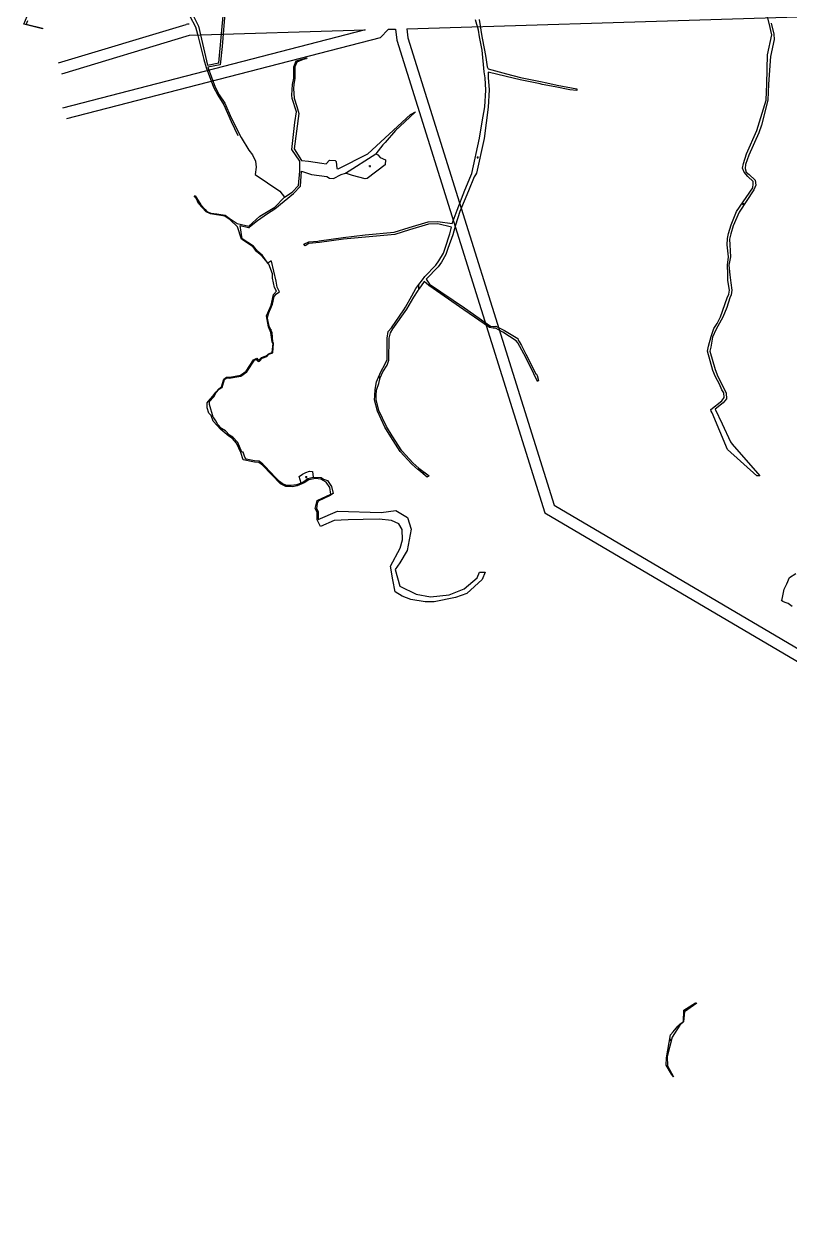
# Model space of a CAD drawing. Extents: x 548357 to 553331, y 1835329 to 1842351.
# Drawn here: x 549975 to 550993, y 1836132 to 1837728 of the extents above; entities that cross this region are included whole.
import ezdxf

# ---------------------------------------------------------------- set-up
doc = ezdxf.new("R2010")
doc.units = 0
for name, color, linetype in [('Level 10', 7, 'Continuous'), ('Level 11', 7, 'Continuous'), ('Level 30', 7, 'Continuous')]:
    doc.layers.add(name, color=color, linetype=linetype)

msp = doc.modelspace()

# ---------------------------------------------------------------- linework, layer by layer
at = {"layer": 'Level 10'}
for p, q in [((550402.5, 1837530), (550442.7, 1837555.9)), ((550500, 1837375.9), (550500, 1837382.2)), ((550500, 1837135.3), (550500, 1837138.2))]:
    msp.add_line(p, q, dxfattribs=at)
for points in [[(550256.6, 1837838), (550255.4, 1837847.8), (550248.5, 1837860.3), (550243.6, 1837865.1), (550235.2, 1837869.1), (550218.6, 1837876.1), (550210.1, 1837881.7), (550195.5, 1837892.7), (550185.6, 1837902), (550167.4, 1837914.2), (550159.5, 1837883.7), (550156.3, 1837850.7), (550159.9, 1837820.9), (550169.7, 1837796.1), (550183.6, 1837772.8), (550207.2, 1837725.5), (550219.1, 1837673.8), (550234.4, 1837676.7), (550240.7, 1837748.9), (550246.2, 1837775.7), (550254.7, 1837823.1), (550256.6, 1837838)], [(550949.1, 1837586.9), (550961.3, 1837627.3), (550962.1, 1837648.7), (550963.2, 1837687.4), (550968.8, 1837713.7), (550965.3, 1837729.2), (550958.1, 1837756.8), (550952.7, 1837762.1), (550942.1, 1837769.8), (550922.6, 1837782.7), (550903, 1837800.6), (550863.9, 1837840.1), (550857.7, 1837844.2), (550853.1, 1837844.5), (550814.1, 1837842.6), (550775.3, 1837841.1), (550729.6, 1837841), (550687.4, 1837840.6), (550680.5, 1837840.4), (550662.3, 1837842.2), (550643.7, 1837844.8), (550622.8, 1837846.4)], [(550180.8, 1837767.5), (550203.3, 1837724.4), (550205.9, 1837714.7), (550214.3, 1837681.2), (550217.2, 1837670.6), (550227.2, 1837644.2), (550232.8, 1837633.6), (550240.7, 1837621.1), (550250.6, 1837598.8), (550259.5, 1837580.3)], [(549980.1, 1837732.5), (549978.5, 1837728.2), (550000, 1837722.6), (550000, 1837721.8), (549975.4, 1837728), (549979.5, 1837738.6)], [(550242.8, 1837748.2), (550238.5, 1837698.4), (550236.2, 1837674.1), (550219.8, 1837670.8), (550229.4, 1837644.2), (550234.8, 1837634.3), (550242.2, 1837622.9), (550250.4, 1837603.8), (550263.9, 1837577.3), (550273.9, 1837560.5), (550278.9, 1837554.4), (550282.8, 1837546.1), (550283.9, 1837538), (550282.3, 1837528.5), (550315.4, 1837506.4), (550321.4, 1837498.4)], [(550500, 1837382.2), (550504.8, 1837388.4), (550507.7, 1837392.8), (550522.5, 1837408), (550526.6, 1837413.6), (550532.6, 1837424), (550535, 1837430.3), (550541.2, 1837449.3), (550543.5, 1837458.3), (550525.3, 1837462.8), (550512.6, 1837462.3), (550487.5, 1837455), (550467.9, 1837448.7), (550399.7, 1837442.4), (550368.1, 1837437.8), (550353.9, 1837436.6), (550349.1, 1837433.4), (550347.1, 1837435.8), (550354, 1837438.8), (550365.7, 1837439.9), (550367.6, 1837440.4), (550399.3, 1837444.5), (550428.7, 1837448), (550467.2, 1837451.5), (550487, 1837458), (550512.1, 1837465.3), (550525.3, 1837465.9), (550544.1, 1837463), (550551, 1837480.9), (550561.2, 1837507.6), (550568.8, 1837526.6), (550570.5, 1837529.6), (550580.4, 1837576.6), (550583.9, 1837598.2), (550587.6, 1837618.2), (550589.1, 1837640.3), (550588.2, 1837657), (550586.9, 1837664.7), (550583.9, 1837693.4), (550580.5, 1837711.4), (550579.3, 1837720.3), (550575.3, 1837734)], [(550579.9, 1837734.3), (550583.4, 1837711.8), (550587, 1837693.5), (550589.1, 1837683.6), (550590.9, 1837671.4), (550592.1, 1837668.9), (550616.5, 1837662), (550635.1, 1837657.4), (550661.4, 1837651.8), (550669.8, 1837650.1), (550683.5, 1837647.2), (550709.8, 1837642.3), (550709.7, 1837640.1), (550700.3, 1837640.8), (550681, 1837645), (550663.6, 1837648), (550661.3, 1837648.9), (550634.4, 1837653.9), (550615.9, 1837658.7), (550592, 1837664.5), (550592.1, 1837657.4), (550593.2, 1837640.8), (550591.8, 1837617.6), (550586.5, 1837576), (550576.3, 1837530.1), (550575.3, 1837527.9), (550573.6, 1837525.1), (550565.9, 1837506.6), (550554.3, 1837479.1), (550548.7, 1837460.9), (550545.1, 1837448), (550538.3, 1837430.1), (550535.6, 1837422), (550529.8, 1837411.7), (550525.4, 1837405.7), (550509.8, 1837389.4), (550514.3, 1837382.7), (550560.5, 1837351.2), (550595.2, 1837326.6), (550598.6, 1837326.2), (550602.3, 1837326.7), (550613.8, 1837321), (550631.4, 1837310.2), (550631.8, 1837308.2), (550633, 1837306.6), (550636.4, 1837301.1), (550642, 1837289.8), (550650, 1837273.9), (550655.1, 1837263.7), (550656.3, 1837262.9), (550657.3, 1837261.3), (550658.7, 1837254.8), (550657.4, 1837253.4), (550647.4, 1837274.4), (550639.4, 1837290.2), (550631.3, 1837304.8), (550629.4, 1837307.1), (550611.5, 1837318.8), (550601.8, 1837324.3), (550598.6, 1837324.1), (550593.6, 1837324.8), (550559.9, 1837348.7), (550513.1, 1837380.8), (550507.2, 1837386), (550500, 1837375.9)], [(550967.9, 1837729.4), (550971.6, 1837715), (550971.8, 1837707.5), (550966.9, 1837685.2), (550964.3, 1837648.5), (550963.6, 1837627), (550955.2, 1837594.1), (550951.5, 1837583.5), (550938.2, 1837554), (550933.7, 1837541.5), (550933.4, 1837536.3), (550934.8, 1837531.6), (550938.9, 1837528.2), (550946.5, 1837520.9), (550947.5, 1837514.2), (550945.1, 1837508), (550925.5, 1837478.3), (550917.6, 1837460), (550914.5, 1837449.7), (550912.8, 1837442.4), (550912.9, 1837434.9), (550914.1, 1837418.9), (550911.8, 1837407.7), (550913.2, 1837394.9), (550914.5, 1837384.4), (550915.7, 1837374.8), (550914.9, 1837368.5), (550913, 1837364.3), (550908.9, 1837351.7), (550903.8, 1837338.9), (550895, 1837322.6), (550890.1, 1837312.3), (550887.7, 1837298.9), (550886.6, 1837293.7), (550893.6, 1837269.2), (550896.9, 1837259.9), (550901.9, 1837250.7), (550908.2, 1837237.7), (550908.4, 1837230.4), (550904.2, 1837224.8), (550893.7, 1837216.3), (550903, 1837197), (550914, 1837173), (550916, 1837170), (550953, 1837128), (550949, 1837128), (550910, 1837163), (550889.6, 1837211.7), (550888.1, 1837213.8), (550887.6, 1837216.2), (550902.6, 1837227.6), (550905.4, 1837232.1), (550905.2, 1837238.4), (550902.2, 1837242.3), (550899.3, 1837249.5), (550894.2, 1837259.5), (550890.4, 1837268.1), (550883.3, 1837293.6), (550884.8, 1837300.1), (550888.2, 1837312.9), (550891.9, 1837323.8), (550896, 1837330.5), (550900.7, 1837339.4), (550909.7, 1837364.5), (550911.6, 1837369.2), (550912.4, 1837374.5), (550910.6, 1837387.6), (550910.2, 1837395.9), (550909.8, 1837407.7), (550911.1, 1837419.1), (550909.4, 1837435), (550909.9, 1837443.1), (550911.3, 1837450.1), (550914.6, 1837461.4), (550921.7, 1837479.1), (550943.4, 1837510.6), (550944, 1837515.8), (550943.9, 1837519), (550937.1, 1837525.8), (550932.1, 1837531.3), (550929.9, 1837536.8), (550931.1, 1837542.8), (550935.4, 1837555.7), (550949.1, 1837586.9)], [(550321.4, 1837498.4), (550331.8, 1837504.9), (550339.9, 1837513.9), (550341.7, 1837532.8), (550341.7, 1837545.9), (550331, 1837561.7), (550335.2, 1837597.6), (550337.6, 1837611.4), (550331.7, 1837629.4), (550331.2, 1837633.8), (550332.1, 1837647.8), (550334, 1837656.5), (550333.8, 1837671.5), (550336.8, 1837679.5), (550351.2, 1837683.2), (550350.9, 1837681.9), (550346.2, 1837681), (550337.7, 1837677.6), (550335.2, 1837671.6), (550335.3, 1837662.4), (550335.2, 1837656.5), (550333.7, 1837647.9), (550333.4, 1837642.5), (550334.1, 1837629.7), (550338, 1837618.5), (550340.6, 1837609.3), (550334.4, 1837562.4), (550344.2, 1837546.9), (550353.2, 1837546.1), (550371.2, 1837543.3), (550376.7, 1837542.5), (550381.4, 1837547.4), (550388.9, 1837546.9), (550390.1, 1837545.5), (550391.1, 1837536.2), (550392.7, 1837535.8), (550432, 1837555.7), (550488.7, 1837608.2), (550495.4, 1837611.7), (550481.3, 1837598.5), (550469, 1837586.8), (550455.1, 1837570.7), (550452.3, 1837567.8), (550442.7, 1837555.9)], [(550442.7, 1837555.9), (550445.5, 1837554.6), (550448.7, 1837550.8), (550455.6, 1837548), (550455.3, 1837541.2), (550431.1, 1837522.8), (550428.5, 1837522.7), (550411.9, 1837526.8), (550402.5, 1837530)], [(550343.7, 1837118.3), (550337.5, 1837116), (550330.3, 1837114.9), (550324.1, 1837114.9), (550318.3, 1837117.7), (550314.9, 1837120.4), (550310, 1837125.3), (550307, 1837128.3), (550305.1, 1837130.5), (550292.9, 1837143.3), (550287.8, 1837147.6), (550281.6, 1837147.7), (550270.5, 1837150.2), (550268.6, 1837152.8), (550266.6, 1837159.2), (550264.8, 1837159.2), (550259.3, 1837172), (550252.9, 1837179.5), (550248.6, 1837182), (550243.3, 1837187.6), (550237.9, 1837190.9), (550233, 1837196), (550230.3, 1837200.9), (550227.4, 1837205), (550226.7, 1837206), (550222, 1837222.5), (550221.7, 1837225), (550221.8, 1837226.9), (550227.4, 1837233), (550230.8, 1837238.5), (550234.7, 1837242.9), (550238.8, 1837245.1), (550241.7, 1837255.8), (550244.6, 1837258.1), (550247.8, 1837257.9), (550263.3, 1837260.3), (550271.6, 1837266.3), (550281.6, 1837281.6), (550283.8, 1837282.7), (550286.3, 1837279.8), (550288.1, 1837280.2), (550291.9, 1837284.2), (550297.9, 1837286.3), (550300.7, 1837289.4), (550305.9, 1837291.4), (550306.9, 1837304.1), (550306, 1837305.8), (550305.3, 1837318.1), (550301.2, 1837326.6), (550299, 1837337.4), (550300, 1837343.2), (550301.4, 1837346.6), (550303.5, 1837350.5), (550305.5, 1837356.1), (550307.7, 1837366.1), (550311, 1837369.7), (550312.7, 1837371), (550314.7, 1837372.2), (550311.5, 1837378.7), (550310.6, 1837386.5), (550304.2, 1837413.1), (550303.1, 1837413), (550302.1, 1837412.1), (550299.5, 1837410.6), (550292.4, 1837420.7), (550285.5, 1837426.3), (550280.5, 1837433), (550265.1, 1837442.8), (550262.4, 1837460.5), (550273.7, 1837458.1), (550274.9, 1837457.7), (550275, 1837459), (550285.8, 1837467.1), (550298.8, 1837476.4), (550308.5, 1837482.9), (550333.3, 1837503.3), (550342.5, 1837512.9), (550344.2, 1837532.6), (550357.5, 1837528.4), (550377.5, 1837525.5), (550381.4, 1837523.4), (550386.7, 1837523.1), (550396.6, 1837528.2), (550402.5, 1837530)], [(550303.5, 1837318.5), (550300.3, 1837325.7), (550297.7, 1837340.4), (550303.9, 1837354.7), (550307, 1837368.9), (550310.7, 1837373.3), (550308.3, 1837378.2), (550305.6, 1837390.5), (550305.7, 1837396.3), (550300.6, 1837409), (550291.6, 1837420), (550284.4, 1837425.8), (550279.9, 1837432.2), (550264.4, 1837442.4), (550259.2, 1837458.9), (550249.4, 1837468.2), (550242.1, 1837472.9), (550223.1, 1837475.9), (550217.4, 1837478.7), (550207.4, 1837490), (550204.2, 1837496.9), (550201.6, 1837500), (550202.6, 1837500), (550204.7, 1837497.3), (550210.1, 1837488), (550216.1, 1837481.8), (550218.3, 1837479.3), (550223.4, 1837477.1), (550231.6, 1837476.1), (550242.8, 1837474.1), (550248, 1837470.4), (550258.6, 1837463.1), (550274.1, 1837459.8), (550288.9, 1837472.9), (550308.6, 1837484.7), (550321.4, 1837498.4)], [(550500, 1837135.3), (550498.5, 1837136.5), (550490.5, 1837143.6), (550475.2, 1837160.3), (550462.8, 1837179.9), (550454.9, 1837192.7), (550444.8, 1837213.7), (550440.8, 1837229.1), (550441.5, 1837234.4), (550441.9, 1837242.5), (550443.8, 1837252.7), (550446.3, 1837258.9), (550450, 1837266.9), (550454.8, 1837275.8), (550458, 1837282.3), (550457.9, 1837311), (550459.2, 1837319.7), (550463.4, 1837324.7), (550480.2, 1837348.4), (550482, 1837352.1), (550490.8, 1837367), (550495.9, 1837376.9), (550500, 1837382.2)], [(550500, 1837138.2), (550492.2, 1837144.9), (550477.3, 1837161.2), (550464.6, 1837180.9), (550456.8, 1837193.5), (550446.7, 1837214.6), (550443.3, 1837229.2), (550443.2, 1837234.5), (550443.8, 1837241.8), (550446.7, 1837250.5), (550448.7, 1837258.3), (550452.3, 1837266.1), (550457.7, 1837275.1), (550460.2, 1837281.7), (550460.6, 1837310.8), (550462.2, 1837318), (550465.2, 1837323.4), (550483.8, 1837349.4), (550493.2, 1837365.4), (550498.9, 1837374.3), (550500, 1837375.9)], [(550359.4, 1837126), (550370.1, 1837125.5), (550373.4, 1837123.6), (550378.7, 1837121.8), (550384.1, 1837113.8), (550385.9, 1837104.4), (550381.3, 1837101.5), (550366, 1837094.2), (550364.9, 1837091.2), (550363.8, 1837084.4), (550366.2, 1837080.4), (550366.1, 1837070.1), (550391.9, 1837080.8), (550449.9, 1837079.2), (550469.4, 1837081.8), (550484.8, 1837072.5), (550489.7, 1837057), (550484.2, 1837028.8), (550474.8, 1837012.4), (550468.6, 1837003.3), (550474.6, 1836981.1), (550496.3, 1836970.6), (550515.4, 1836967.2), (550540.2, 1836969.9), (550560.1, 1836977.9), (550577.2, 1836992.3), (550580.6, 1837000), (550587.9, 1837000), (550584.1, 1836990.1), (550563.8, 1836971.5), (550548.8, 1836966.2), (550520.2, 1836960.6), (550508.2, 1836960.3), (550489.2, 1836963.5), (550477.7, 1836968.2), (550468.3, 1836973.6), (550465.2, 1836989.7), (550462.1, 1837007.8), (550475.3, 1837031.7), (550478.1, 1837042.8), (550477.8, 1837056.5), (550473.2, 1837064.2), (550463.4, 1837068.7), (550447, 1837070.4), (550426.1, 1837069.8), (550406.1, 1837069.4), (550387.4, 1837068.7), (550369.2, 1837060.4), (550364.8, 1837069.6), (550364.9, 1837079.8), (550362.4, 1837084.3), (550365, 1837095), (550383, 1837103.6), (550381.8, 1837112.5), (550376.7, 1837119.7), (550369.6, 1837123.5), (550362.7, 1837124.3), (550354, 1837122.7), (550347.5, 1837118.6), (550338.3, 1837114.7), (550331.9, 1837113.1), (550323.2, 1837113.8), (550316.3, 1837117.3), (550292.1, 1837142.2), (550287.2, 1837145.7), (550281.4, 1837146.1), (550266.5, 1837149.2), (550263.5, 1837158.7), (550257.5, 1837171.4), (550252.3, 1837177.4), (550247.7, 1837180.6), (550236.8, 1837189.6), (550226.8, 1837200.4), (550224, 1837208), (550221.1, 1837211.2), (550218.6, 1837218.1), (550218.8, 1837225.1), (550220.6, 1837227.3), (550226.4, 1837233.6), (550230.4, 1837239.3), (550234.3, 1837243.5), (550237.7, 1837246.1), (550240.7, 1837256.4), (550244.3, 1837259.1), (550248.7, 1837259.2), (550262.9, 1837261.7), (550270.5, 1837267), (550280.5, 1837282.2), (550284.5, 1837284.4), (550286.9, 1837281.1), (550291.1, 1837285), (550297.3, 1837287.4), (550300.9, 1837290.4), (550304.9, 1837291.9), (550306.2, 1837303.9), (550305, 1837306), (550303.5, 1837318.5)], [(550343.7, 1837118.3), (550340.8, 1837127.1), (550345.4, 1837130), (550349.8, 1837132.5), (550354.5, 1837134), (550358.6, 1837133.6), (550359.4, 1837126)], [(550500, 1837138.2), (550500.1, 1837138.1), (550513.7, 1837127.9), (550511.2, 1837126.1), (550500, 1837135.3)], [(550343.7, 1837118.3), (550349.1, 1837121.8), (550352.3, 1837124.5), (550359.4, 1837126)], [(550995.9, 1836954.3), (550990.6, 1836958.2), (550986.7, 1836959.8), (550983.6, 1836960.9), (550981.7, 1836962.1), (550982.6, 1836963.9), (550984.1, 1836970.8), (550985.1, 1836977.2), (550988.8, 1836984.3), (550992.2, 1836992.8), (551000.8, 1836998.1)], [(550869.3, 1836427.2), (550852.8, 1836415.6), (550851.7, 1836402.5), (550846.8, 1836398), (550836.6, 1836382), (550829.6, 1836356.1), (550830.3, 1836344), (550838.4, 1836329.1), (550835.4, 1836332.8), (550828.3, 1836344.6), (550828.9, 1836354.7), (550834.4, 1836385), (550837.8, 1836389.1), (550843.9, 1836396.6), (550846.7, 1836399.4), (550851.3, 1836402.7), (550852, 1836417.9), (550867.6, 1836427.7), (550869.3, 1836427.2)]]:
    msp.add_lwpolyline(points, dxfattribs=at)
at = {"layer": 'Level 11'}
for p, q in [((550577.4, 1837551.1), (550576.8, 1837551.1)), ((550578, 1837551.7), (550577.4, 1837551.1)), ((550577.4, 1837551.1), (550578, 1837550.4)), ((550578, 1837552.3), (550578, 1837551.7)), ((550578.6, 1837551.1), (550578, 1837551.7)), ((550578, 1837550.4), (550578.6, 1837551.1)), ((550578, 1837550.4), (550578, 1837549.8)), ((550579.2, 1837551.1), (550578.6, 1837551.1)), ((550434.3, 1837539.3), (550433.6, 1837539.3)), ((550434.9, 1837539.9), (550434.3, 1837539.3)), ((550434.3, 1837539.3), (550434.9, 1837538.7)), ((550434.9, 1837540.5), (550434.9, 1837539.9)), ((550435.5, 1837539.3), (550434.9, 1837539.9)), ((550434.9, 1837538.7), (550435.5, 1837539.3)), ((550434.9, 1837538.7), (550434.9, 1837538)), ((550436.1, 1837539.3), (550435.5, 1837539.3)), ((550930, 1837489.1), (550929.4, 1837489.1)), ((550930.6, 1837489.7), (550930, 1837489.1)), ((550930, 1837489.1), (550930.6, 1837488.5)), ((550930.6, 1837490.4), (550930.6, 1837489.7)), ((550931.3, 1837489.1), (550930.6, 1837489.7)), ((550930.6, 1837488.5), (550931.3, 1837489.1)), ((550930.6, 1837488.5), (550930.6, 1837487.9)), ((550931.9, 1837489.1), (550931.3, 1837489.1)), ((550302.2, 1837321.8), (550301.6, 1837321.8)), ((550302.8, 1837322.4), (550302.2, 1837321.8)), ((550302.2, 1837321.8), (550302.8, 1837321.1)), ((550302.8, 1837323), (550302.8, 1837322.4)), ((550303.4, 1837321.8), (550302.8, 1837322.4)), ((550302.8, 1837321.1), (550303.4, 1837321.8)), ((550302.8, 1837321.1), (550302.8, 1837320.5)), ((550304.1, 1837321.8), (550303.4, 1837321.8)), ((550447, 1837258.7), (550446.3, 1837258.7)), ((550447.6, 1837259.3), (550447, 1837258.7)), ((550447, 1837258.7), (550447.6, 1837258.1)), ((550447.6, 1837259.9), (550447.6, 1837259.3)), ((550448.2, 1837258.7), (550447.6, 1837259.3)), ((550447.6, 1837258.1), (550448.2, 1837258.7)), ((550447.6, 1837258.1), (550447.6, 1837257.4)), ((550448.8, 1837258.7), (550448.2, 1837258.7)), ((550505.3, 1837132.1), (550504.7, 1837132.1)), ((550505.9, 1837132.8), (550505.3, 1837132.1)), ((550505.3, 1837132.1), (550505.9, 1837131.5)), ((550505.9, 1837133.4), (550505.9, 1837132.8)), ((550506.6, 1837132.1), (550505.9, 1837132.8)), ((550505.9, 1837131.5), (550506.6, 1837132.1)), ((550505.9, 1837131.5), (550505.9, 1837130.9)), ((550507.2, 1837132.1), (550506.6, 1837132.1)), ((550349.6, 1837126.1), (550349, 1837126.1)), ((550350.3, 1837126.8), (550349.6, 1837126.1)), ((550349.6, 1837126.1), (550350.3, 1837125.5)), ((550350.3, 1837127.4), (550350.3, 1837126.8)), ((550350.9, 1837126.1), (550350.3, 1837126.8)), ((550350.3, 1837125.5), (550350.9, 1837126.1)), ((550350.3, 1837125.5), (550350.3, 1837124.9)), ((550351.5, 1837126.1), (550350.9, 1837126.1)), ((550833.8, 1836378.4), (550833.2, 1836378.4)), ((550834.4, 1836379), (550833.8, 1836378.4)), ((550833.8, 1836378.4), (550834.4, 1836377.8)), ((550834.4, 1836379.7), (550834.4, 1836379)), ((550835, 1836378.4), (550834.4, 1836379)), ((550834.4, 1836377.8), (550835, 1836378.4)), ((550835.7, 1836378.4), (550835, 1836378.4)), ((550834.4, 1836377.8), (550834.4, 1836377.2))]:
    msp.add_line(p, q, dxfattribs=at)
for centre in [(550578, 1837551.1), (550434.9, 1837539.3), (550930.6, 1837489.1), (550302.8, 1837321.8), (550447.6, 1837258.7), (550505.9, 1837132.1), (550350.3, 1837126.1), (550834.4, 1836378.4)]:
    msp.add_circle(centre, 0.15, dxfattribs=at)
at = {"layer": 'Level 30'}
for points in [[(550483.8, 1837722.1), (551349, 1837748.5), (551500.6, 1837753.3), (551603.3, 1837756.5), (551829.2, 1837928.6), (551893, 1837995.9), (553018.5, 1839183.3)], [(550021.4, 1837676.5), (550190.8, 1837727.6)], [(550195.3, 1837713.3), (550428.7, 1837720.4), (550026.6, 1837616.4)], [(550448.4, 1837710), (550459.8, 1837721.4)], [(550459.8, 1837721.4), (550468.8, 1837721.6), (550470.5, 1837706.8), (550667.3, 1837078.9), (551346.9, 1836678.7), (551564.3, 1836550.7), (551781.4, 1836424), (552265.3, 1836132.4)], [(550483.8, 1837722.1), (550485.2, 1837710), (550679.9, 1837088.9), (551354.5, 1836691.7), (551571.9, 1836563.7), (551789.1, 1836436.9), (552265, 1836150.2)], [(550025.8, 1837662.1), (550195.1, 1837713.3)], [(550448.4, 1837710), (550031.9, 1837602.3)]]:
    msp.add_lwpolyline(points, dxfattribs=at)
for radius in [15.5, 0.5]:
    msp.add_arc((550195.3, 1837712.8), radius, 91.7493, 106.813, dxfattribs=at)

doc.saveas('drawing.dxf')
